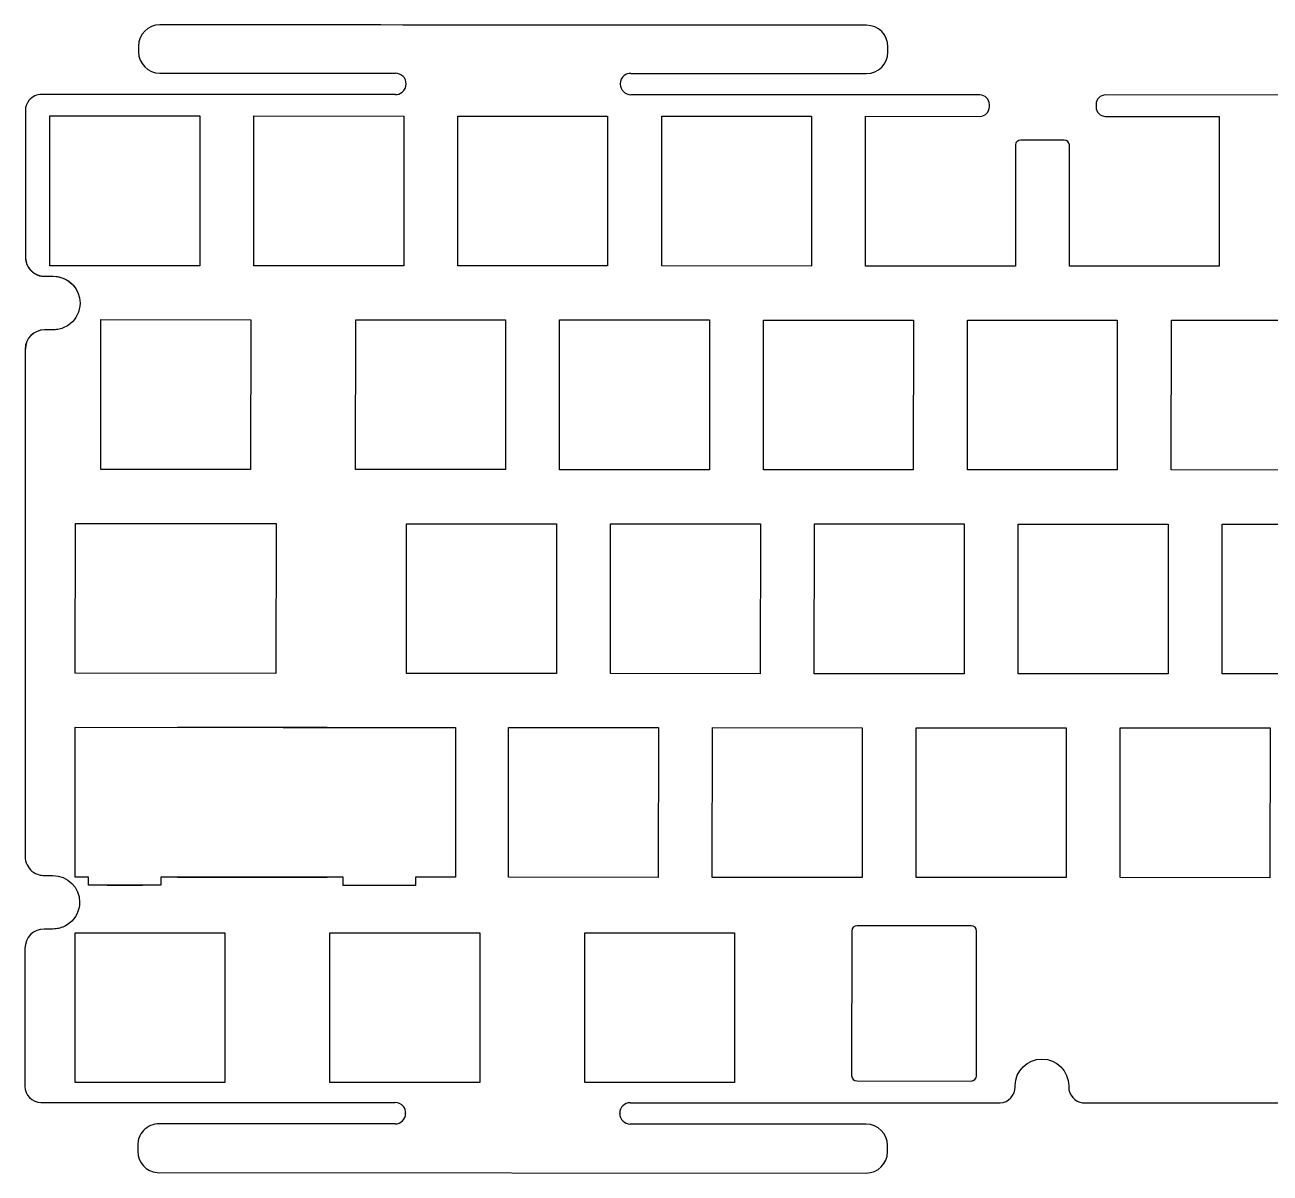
# Model space of a CAD drawing. Header units: millimetres. Extents: x -533 to 933, y 34 to 166.
# Drawn here: x 628.9 to 745.3, y 56.1 to 163.4 of the extents above; entities that cross this region are included whole.
import ezdxf

# ---------------------------------------------------------------- set-up
doc = ezdxf.new("R2010")
doc.units = ezdxf.units.MM
doc.header["$MEASUREMENT"] = 0
doc.layers.get('0').update_dxf_attribs({"lineweight": 0})

msp = doc.modelspace()

# ---------------------------------------------------------------- linework, layer by layer
at = {"color": 18, "lineweight": 25, "true_color": 0x000000}
for p, q in [((641.52, 158.91), (663.54, 158.9)), ((684.54, 157.88), (684.54, 157.9)), ((718.13, 156.87), (685.53, 156.89)), ((719.03, 155.77), (719.03, 155.97)), ((728.99, 155.97), (728.99, 155.77)), ((750.56, 156.86), (729.89, 156.87)), ((628.96, 155.42), (628.96, 141.72)), ((631.26, 154.91), (645.26, 154.91)), ((631.26, 140.91), (631.26, 154.91)), ((645.26, 154.91), (645.26, 140.91)), ((707.46, 140.88), (707.46, 154.88)), ((707.46, 154.88), (718.13, 154.87)), ((729.89, 154.87), (740.51, 154.86)), ((740.51, 154.86), (740.51, 140.86)), ((726.01, 152.65), (721.96, 152.65)), ((721.46, 152.2), (721.46, 140.87)), ((726.51, 140.87), (726.51, 152.2)), ((645.26, 140.91), (631.26, 140.91)), ((721.46, 140.87), (707.46, 140.88)), ((740.51, 140.86), (726.51, 140.87)), ((628.95, 133.12), (628.93, 85.72)), ((633.62, 102.82), (633.63, 116.82)), ((652.38, 116.81), (652.37, 102.81)), ((652.37, 102.81), (633.62, 102.82)), ((657.16, 97.76), (643.16, 97.76)), ((636.61, 83.01), (639.91, 83.01)), ((643.16, 83.76), (657.16, 83.76)), ((660.41, 83.01), (663.71, 83.01)), ((633.6, 78.57), (647.6, 78.57)), ((633.6, 64.57), (633.6, 78.57)), ((647.6, 78.57), (647.6, 64.57)), ((657.41, 78.57), (671.41, 78.57)), ((657.41, 64.57), (657.41, 78.57)), ((671.41, 78.57), (671.41, 64.57)), ((681.22, 78.57), (695.22, 78.57)), ((681.22, 64.57), (681.22, 78.57)), ((695.22, 78.57), (695.22, 64.57)), ((628.92, 77.12), (628.92, 64.22)), ((647.6, 64.57), (633.6, 64.57)), ((671.41, 64.57), (657.41, 64.57)), ((695.22, 64.57), (681.22, 64.57)), ((664.49, 61.71), (664.49, 61.69)), ((684.49, 61.68), (684.49, 61.7)), ((685.48, 62.69), (720.04, 62.67)), ((727.73, 62.67), (770.65, 62.65)), ((663.5, 60.7), (641.29, 60.71)), ((707.52, 60.68), (685.48, 60.69)), ((641.29, 56.15), (707.52, 56.11))]:
    msp.add_line(p, q, dxfattribs=at)
for points in [[(664.31, 140.9), (650.31, 140.91), (650.31, 154.91), (664.31, 154.9)], [(669.36, 154.9), (683.36, 154.89), (683.36, 140.89), (669.36, 140.9)], [(702.41, 154.88), (702.41, 140.88), (688.41, 140.89), (688.41, 154.89)], [(636.02, 135.87), (650.02, 135.86), (650.01, 121.86), (636.01, 121.87)], [(659.83, 135.85), (673.83, 135.85), (673.82, 121.85), (659.82, 121.85)], [(678.87, 121.84), (678.88, 135.84), (692.88, 135.84), (692.87, 121.84)], [(697.93, 135.83), (711.93, 135.83), (711.92, 121.83), (697.92, 121.83)], [(716.98, 135.83), (730.98, 135.82), (730.97, 121.82), (716.97, 121.83)], [(736.03, 135.82), (750.03, 135.81), (750.02, 121.81), (736.02, 121.82)], [(678.57, 102.79), (664.57, 102.8), (664.58, 116.8), (678.58, 116.79)], [(697.63, 116.78), (697.62, 102.78), (683.62, 102.79), (683.63, 116.79)], [(716.68, 116.78), (716.67, 102.78), (702.67, 102.78), (702.68, 116.78)], [(735.73, 116.77), (735.72, 102.77), (721.72, 102.77), (721.73, 116.77)], [(754.77, 102.76), (740.77, 102.76), (740.78, 116.76), (754.78, 116.76)], [(633.61, 83.77), (633.62, 97.78), (653.04, 97.76), (669.16, 97.76), (669.16, 83.75), (665.89, 83.75), (665.89, 83.75), (665.41, 83.75), (665.41, 83), (658.66, 83), (658.66, 83.75), (641.61, 83.76), (641.61, 83.01), (634.86, 83.02), (634.86, 83.77)], [(674.1, 97.75), (688.1, 97.74), (688.09, 83.74), (674.09, 83.75)], [(707.14, 83.73), (693.14, 83.74), (693.15, 97.74), (707.15, 97.73)], [(712.19, 83.73), (712.2, 97.73), (726.2, 97.72), (726.19, 83.72)], [(731.25, 97.72), (745.25, 97.71), (745.24, 83.71), (731.24, 83.72)]]:
    msp.add_lwpolyline(points, close=True, dxfattribs=at)
for points, knots in [([(685.53, 158.89), (692.87, 158.89), (700.21, 158.88), (707.55, 158.88), (708.66, 158.88), (709.55, 159.77), (709.55, 160.88), (709.55, 161.05), (709.55, 161.21), (709.55, 161.38), (709.56, 162.49), (708.66, 163.38), (707.56, 163.38), (685.55, 163.39), (663.54, 163.41), (641.53, 163.42), (640.42, 163.42), (639.53, 162.52), (639.53, 161.42), (639.53, 161.25), (639.53, 161.08), (639.53, 160.91), (639.52, 159.81), (640.42, 158.91), (641.52, 158.91)], [0, 0, 0, 0, 1, 1, 1, 2, 2, 2, 3, 3, 3, 4, 4, 4, 5, 5, 5, 6, 6, 6, 7, 7, 7, 8, 8, 8, 8]), ([(685.53, 158.89), (685.31, 158.89), (685.08, 158.81), (684.91, 158.68), (684.68, 158.49), (684.54, 158.2), (684.54, 157.9)], [0, 0, 0, 0, 1, 1, 1, 2, 2, 2, 2]), ([(663.54, 156.9), (663.76, 156.9), (663.99, 156.98), (664.16, 157.12), (664.39, 157.31), (664.54, 157.6), (664.54, 157.9)], [0, 0, 0, 0, 1, 1, 1, 2, 2, 2, 2]), ([(663.54, 156.9), (656.22, 156.91), (648.9, 156.91), (642.88, 156.91), (642.21, 156.91), (641.57, 156.91), (640.85, 156.91), (640.76, 156.91), (640.67, 156.91), (640.57, 156.91), (640.45, 156.91), (640.42, 156.91), (640.35, 156.91), (638.71, 156.91), (636.65, 156.92), (634.85, 156.92), (633.77, 156.92), (632.78, 156.92), (632.04, 156.92), (631.73, 156.92), (631.47, 156.92), (631.12, 156.92), (630.92, 156.92), (630.7, 156.92), (630.46, 156.92), (630.09, 156.92), (629.6, 156.73), (629.3, 156.36), (629.07, 156.08), (628.96, 155.72), (628.96, 155.42)], [0, 0, 0, 0, 1, 1, 1, 2, 2, 2, 3, 3, 3, 4, 4, 4, 5, 5, 5, 6, 6, 6, 7, 7, 7, 8, 8, 8, 9, 9, 9, 10, 10, 10, 10]), ([(728.99, 155.77), (728.99, 155.27), (729.39, 154.87), (729.89, 154.87), (729.89, 154.87), (729.89, 154.87), (729.89, 154.87)], [0, 0, 0, 0, 1, 1, 1, 2, 2, 2, 2]), ([(628.96, 141.72), (628.96, 140.73), (629.76, 139.92), (630.76, 139.92), (631.02, 139.92), (631.29, 139.92), (631.56, 139.92), (632.56, 139.92), (633.44, 139.33), (633.83, 138.45)], [0, 0, 0, 0, 1, 1, 1, 2, 2, 2, 3, 3, 3, 3]), ([(628.97, 141.72), (628.97, 141.14), (629.26, 140.63), (629.62, 140.33), (629.84, 140.15), (630.07, 140.04), (630.29, 139.98), (630.43, 139.95), (630.56, 139.92), (630.77, 139.92), (630.98, 139.92), (631.34, 139.92), (631.57, 139.92), (632.95, 139.92), (634.07, 138.8), (634.07, 137.42), (634.07, 136.61), (633.66, 135.91), (633.17, 135.5), (632.82, 135.21), (632.43, 135.05), (632.11, 134.98), (631.98, 134.95), (631.8, 134.92), (631.57, 134.92), (631.36, 134.92), (630.99, 134.92), (630.76, 134.92), (629.77, 134.92), (628.96, 134.11), (628.96, 133.12)], [0, 0, 0, 0, 1, 1, 1, 2, 2, 2, 3, 3, 3, 4, 4, 4, 5, 5, 5, 6, 6, 6, 7, 7, 7, 8, 8, 8, 9, 9, 9, 10, 10, 10, 10]), ([(633.63, 116.82), (635.53, 116.82), (637.43, 116.81), (639.34, 116.81), (639.35, 116.81), (639.35, 116.81), (639.36, 116.81), (639.37, 116.81), (639.38, 116.81), (639.39, 116.81), (643.39, 116.81), (647.39, 116.81), (651.39, 116.81), (651.72, 116.81), (652.05, 116.81), (652.38, 116.81)], [0, 0, 0, 0, 1, 1, 1, 2, 2, 2, 3, 3, 3, 4, 4, 4, 5, 5, 5, 5]), ([(628.93, 85.72), (628.93, 85.14), (629.22, 84.63), (629.58, 84.33), (629.8, 84.15), (630.03, 84.04), (630.25, 83.98), (630.39, 83.95), (630.52, 83.92), (630.73, 83.92), (630.94, 83.92), (631.3, 83.92), (631.53, 83.92), (632.91, 83.92), (634.03, 82.8), (634.03, 81.42), (634.03, 80.61), (633.63, 79.91), (633.13, 79.5), (632.78, 79.21), (632.39, 79.05), (632.07, 78.98), (631.94, 78.95), (631.76, 78.92), (631.53, 78.92), (631.32, 78.92), (630.95, 78.92), (630.73, 78.92), (629.73, 78.92), (628.93, 78.11), (628.92, 77.12)], [0, 0, 0, 0, 1, 1, 1, 2, 2, 2, 3, 3, 3, 4, 4, 4, 5, 5, 5, 6, 6, 6, 7, 7, 7, 8, 8, 8, 9, 9, 9, 10, 10, 10, 10]), ([(706.16, 65.22), (706.16, 65.22), (706.17, 78.73), (706.17, 78.73), (706.17, 79.01), (706.39, 79.23), (706.67, 79.23), (706.67, 79.23), (717.33, 79.23), (717.33, 79.23), (717.33, 79.23), (717.33, 79.23), (717.33, 79.23), (717.61, 79.23), (717.83, 79), (717.83, 78.73), (717.83, 78.73), (717.82, 65.21), (717.82, 65.21), (717.82, 65.21), (717.82, 65.21), (717.82, 65.21), (717.82, 64.93), (717.6, 64.71), (717.32, 64.71), (717.32, 64.71), (706.66, 64.72), (706.66, 64.72), (706.38, 64.72), (706.16, 64.94), (706.16, 65.22)], [0, 0, 0, 0, 1, 1, 1, 2, 2, 2, 3, 3, 3, 4, 4, 4, 5, 5, 5, 6, 6, 6, 7, 7, 7, 8, 8, 8, 9, 9, 9, 10, 10, 10, 10]), ([(720.04, 62.67), (720.82, 62.72), (721.44, 63.37), (721.44, 64.17), (721.44, 64.17), (721.44, 64.17), (721.44, 64.17), (721.44, 64.2), (721.44, 64.24), (721.44, 64.28), (721.44, 65.66), (722.56, 66.78), (723.94, 66.77), (725.32, 66.77), (726.44, 65.65), (726.44, 64.27), (726.44, 64.23), (726.44, 64.19), (726.44, 64.16), (726.44, 63.4), (727, 62.77), (727.73, 62.67)], [0, 0, 0, 0, 1, 1, 1, 2, 2, 2, 3, 3, 3, 4, 4, 4, 5, 5, 5, 6, 6, 6, 7, 7, 7, 7]), ([(628.92, 64.22), (628.92, 63.39), (629.59, 62.72), (630.42, 62.72), (641.45, 62.71), (652.47, 62.71), (663.5, 62.7)], [0, 0, 0, 0, 1, 1, 1, 2, 2, 2, 2]), ([(664.49, 61.71), (664.49, 61.93), (664.41, 62.16), (664.28, 62.33), (664.09, 62.56), (663.8, 62.7), (663.5, 62.7)], [0, 0, 0, 0, 1, 1, 1, 2, 2, 2, 2]), ([(641.29, 60.71), (640.69, 60.66), (640.17, 60.32), (639.88, 59.93), (639.7, 59.71), (639.6, 59.47), (639.54, 59.27), (639.5, 59.12), (639.47, 58.98), (639.46, 58.75), (639.46, 58.74), (639.46, 58.73), (639.46, 58.71), (639.46, 58.56), (639.46, 58.3), (639.46, 58.14), (639.46, 57.09), (640.26, 56.23), (641.29, 56.15)], [0, 0, 0, 0, 1, 1, 1, 2, 2, 2, 3, 3, 3, 4, 4, 4, 5, 5, 5, 6, 6, 6, 6]), ([(707.52, 56.11), (707.52, 56.11), (707.52, 56.11), (707.52, 56.11), (708.62, 56.11), (709.52, 57), (709.52, 58.11), (709.52, 58.3), (709.52, 58.49), (709.52, 58.68), (709.52, 59.78), (708.62, 60.68), (707.52, 60.68)], [0, 0, 0, 0, 1, 1, 1, 2, 2, 2, 3, 3, 3, 4, 4, 4, 4])]:
    msp.add_open_spline(points, degree=3, knots=knots, dxfattribs=at)
for points in [[(664.54, 157.9), (664.54, 158.45), (664.09, 158.9), (663.54, 158.9)], [(684.54, 157.88), (684.54, 157.33), (684.98, 156.89), (685.53, 156.89)], [(719.03, 155.97), (719.03, 156.47), (718.63, 156.87), (718.13, 156.87)], [(729.89, 156.87), (729.39, 156.87), (728.99, 156.47), (728.99, 155.97)], [(718.13, 154.87), (718.63, 154.87), (719.03, 155.28), (719.03, 155.77)], [(721.96, 152.65), (721.7, 152.65), (721.49, 152.46), (721.46, 152.2)], [(726.51, 152.2), (726.49, 152.45), (726.27, 152.65), (726.01, 152.65)], [(630.75, 134.92), (629.76, 134.92), (628.95, 134.11), (628.95, 133.12)], [(663.5, 60.7), (664.05, 60.7), (664.49, 61.15), (664.49, 61.69)], [(685.48, 62.69), (684.94, 62.69), (684.49, 62.25), (684.49, 61.7)], [(684.49, 61.68), (684.49, 61.13), (684.93, 60.69), (685.48, 60.69)]]:
    msp.add_open_spline(points, degree=3, dxfattribs=at)

doc.saveas('drawing.dxf')
